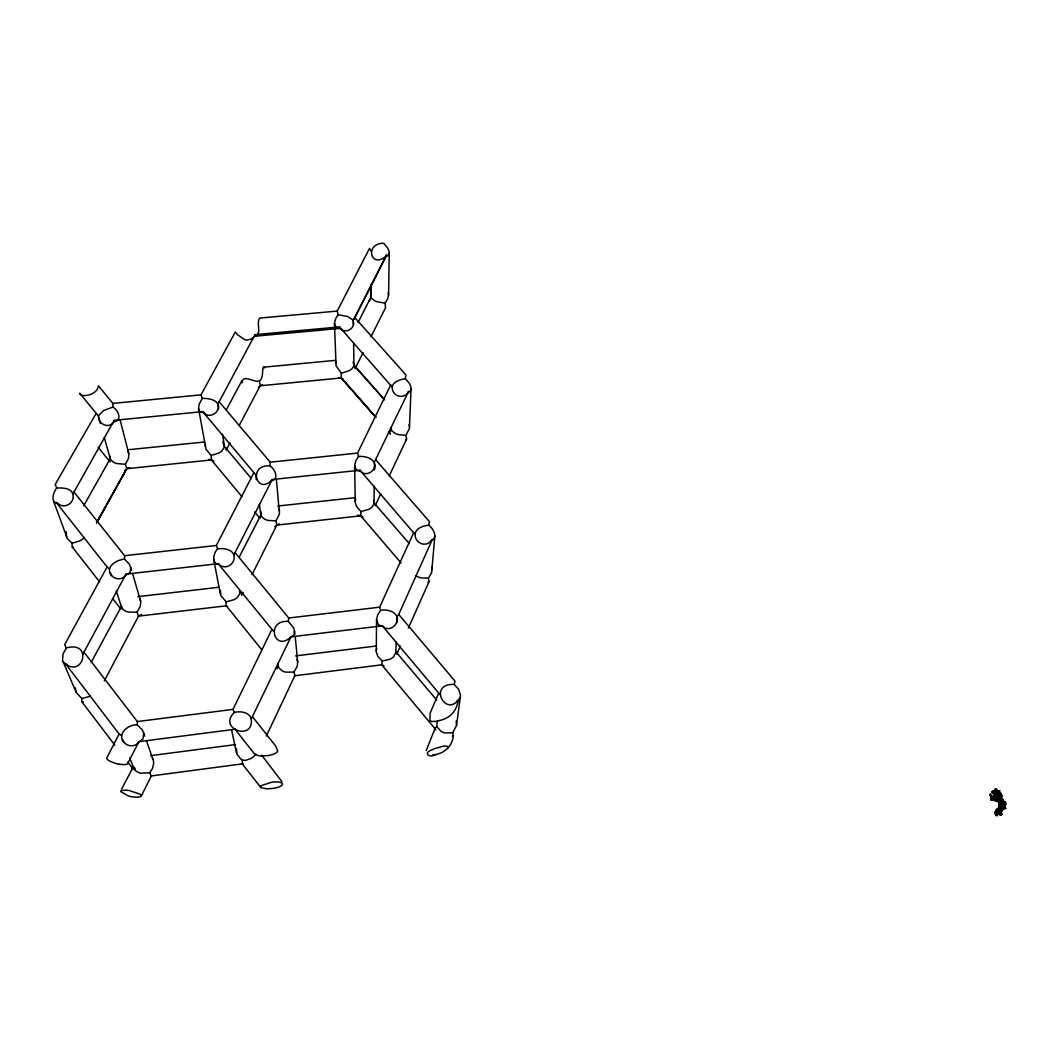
<?xml version="1.0" encoding="UTF-8"?>
<svg xmlns="http://www.w3.org/2000/svg" width="1059" height="1059" viewBox="0 0 1059 1059"><rect width="100%" height="100%" fill="white"/><g stroke="black" fill="none" stroke-linecap="round" stroke-linejoin="round"><path stroke-width="1.5" d="M370.941 294.534L370.954 284.845L370.888 297.923L374.661 300.743A6.38 1.39 17.4 0 0 378.076 301.987L385.066 303.112L387.488 299.273L388.574 295.077L389.275 252.095L387.74 248.177L383.702 243.239C364.018 243.186 370.782 269.741 386.363 255.881L386.707 254.557L353.269 320.242L353.388 324.795M370.849 297.433L370.888 284.606M415.154 534.53C415.247 528.163 423.481 525.714 428.763 525.211C433.091 528.189 438.532 537.826 431.212 540.54C426.075 547.913 414.718 543.121 415.154 534.53L360.02 470.236L272.242 479.515C257.509 496.367 246.826 464.769 269.807 465.788C274.559 468.515 279.761 478.972 271.594 480.773M374.264 470.077C378.315 459.712 366.282 455.635 358.511 456.522L355.85 460.678L354.633 465.378L355.255 502.734L356.817 506.851L360.987 511.55L368.664 509.379A6.738 2.502 -27.1 0 0 371.788 507.274L374.039 503.846L374.158 486.16M260.845 511.51L261.11 516.157L264.432 519.029A6.87 2.383 15.6 0 0 268.073 520.406L275.949 520.882L279.483 513.814L276.425 479.979M396.172 641.675L395.762 652.794L393.498 656.845A7.029 3.124 -28.4 0 1 390.255 659.148L382.22 661.12L377.917 656.448L376.276 652.092L376.541 619.541L377.798 614.604L380.578 610.381C388.004 608.515 400.223 612.936 396.887 622.639M1001.483 804.35L1001.483 804.324A4.024 2.224 87.2 0 0 1001.324 803.278L1001.192 803.265M295.276 637.439L297.698 661.796L297.155 666.455L293.886 672.108L285.745 672.134A7.122 3.031 15.6 0 1 281.946 670.678L278.451 667.302L278.133 663.583M993.713 798.751L995.42 798.698M1004.316 803.119L1003.985 803.397A4.448 1.655 78.7 0 1 1003.098 801.213L1003.019 801.067A5.269 0.728 -83.1 0 0 1003.098 799.545L1003.058 799.677M62.958 661.65C82.218 681.294 94.251 640.245 66.386 647.923L63.063 653.959L62.534 660.366L76.102 692.242L81.768 698.49L89.446 696.531A7.453 2.78 -31.5 0 0 90.412 696.001M374.237 462.386L408.615 391.314L408.218 392.465C403.201 399.772 391.817 396.079 392.201 387.091L339.476 326.913L255.02 334.67L217.85 404.181C220.775 413.606 207.696 419.51 202.719 411.62L114.173 420.344L72.833 494.076C75.388 502.893 64.493 509.631 57.755 503.409C49.786 502.681 53.374 491.813 56.842 488.027C62.19 487.762 71.112 487.855 72.833 494.076M392.201 387.091C392.942 381.399 400.527 379.625 405.345 378.632L409.502 383.57L411.104 387.7L409.396 428.524L405.901 435.408L398.7 434.667A6.606 1.88 17.3 0 1 395.153 433.356L391.631 430.788L391.234 427.545M1000.173 812.134L999.325 811.657A2.873 0.715 12.1 0 1 999.55 811.393L1000.371 809.235M460.413 696.796C447.136 720.769 426.446 683.32 454.205 684.418L458.653 689.33L460.546 695.419L456.522 725.455L452.709 732.735L445.084 732.974A7.109 3.098 18.4 0 1 441.232 731.504L436.732 726.633L437.274 721.139M75.401 687.821L76.102 692.242M96.581 522.789L126.842 468.541L125.346 464.266L128.364 458.732L128.986 454.404L120.077 419.814M440.107 694.717L382.325 625.816L290.96 636.869C274.387 653.072 264.962 619.819 288.286 621.408L293.753 627.908L294.958 634.182M1002.555 805.886L1001.364 805.965A5.547 5.004 21.3 0 0 1001.668 807.726M272.242 479.515L233.854 554.929C236.144 563.322 226.044 570.722 219.266 564.553C210.9 564.076 213.481 552.758 217.664 548.814C223.264 548.125 231.577 548.893 233.854 554.929M993.13 798.433L993.117 798.645A4.805 2.118 -77.3 0 0 993.196 799.638M353.335 321.499C355.4 329.984 342.745 334.737 339.476 326.913M374.317 463.657C376.21 472.036 364.137 477.556 360.02 470.236M1003.482 801.557L1002.926 800.035M397.059 617.874C398.263 625.538 389.103 632.157 382.895 626.491L378.328 624.704L376.541 619.541M415.724 575.58L417.272 576.506A6.844 2.449 17.6 0 0 420.966 577.896L428.379 578.188L431.635 572.654L434.852 535.841M104.325 680.831L138.544 616.1L137.035 612.234L140.185 606.582L140.821 601.989L132.534 573.343M290.96 636.869L251.274 718.955C254.041 741.75 217.201 728.817 234.357 712.455C240.274 710.814 249.461 712.125 251.274 718.955M998.875 807.064L999.63 806.415M53.532 501.039L67.313 538.475L71.999 543.254L72.25 546.987L99.533 581.788M456.522 725.455L456.217 720.967M98.553 417.18C99.109 424.911 109.593 428.908 113.975 421.76C122.87 420.847 118.092 409.674 112.85 407.106L112.876 403.4L98.434 385.767C97.878 392.743 88.387 396.357 82.152 395.404A9.981 5.216 -27.3 0 1 79.703 393.246L98.315 415.896L100.327 423.454M81.768 698.49L82.006 701.932L114.809 745.099M239.427 590.101L239.916 593.662L237.176 597.501A7.056 2.647 -29.3 0 1 233.84 599.751L226.149 601.816L220.881 595.648L220.325 590.22M999.617 798.976L999.881 797.467A3.654 1.006 54.7 0 0 999.789 797.467M1001.867 808.97L1002.33 808.52M353.627 342.957L353.944 366.07L351.72 368.969A6.473 1.959 -26.3 0 1 348.702 370.875L341.342 373.218L336.087 365.845L334.459 323.26L335.624 318.785L338.165 314.708L347.617 316.482L353.269 320.242M131.647 570.311L129.397 564.248L124.525 559.218L124.578 555.697L73.64 491.561M1002.621 808.043L1002.833 806.534L1004.673 806.892A3.64 0.966 56.3 0 1 1005.573 808.149M411.196 388.931L410.111 391.724L407.596 392.77M376.21 650.729L376.766 648.307M389.143 476.113L406.616 439.088L405.901 435.408M144.792 736.084L142.316 729.836L137.233 724.833L137.326 721.563L83.965 652.132L125.995 574.124L218.194 563.692L273.672 631.416M123.771 742.544C116.768 733.397 128.483 724.303 137.233 724.833M355.189 501.476L355.758 499.332M389.355 253.22L388.256 255.643L385.794 256.318M1000.133 801.147L1000.053 801.954A2.978 2.515 -40.4 0 0 1000.12 802.378A4.646 4.408 24.1 0 1 1001.245 803.86L1001.973 803.874M218.591 408.933C219.782 399.892 208.914 398.197 202.322 398.396L199.145 404.167L198.549 408.602L206.015 449.307L211.098 455.436L211.337 459.818L241.982 496.711M994.375 797.083L992.349 797.586L993.938 797.401A1.827 1.363 54.8 0 1 994.427 798.46L993.382 799.28A1.84 1.416 48.5 0 1 992.376 797.97M335.756 363.449L336.325 361.556M226.149 601.816L225.977 605.417L261.811 649.802M269.807 465.788L270.191 462.187L218.988 401.533M236.409 748.435L237.004 754.326L241.452 759.806L245.41 760.402L250.506 758.668A7.4 3.296 -31.3 0 0 253.988 756.205L255.815 753.982M111.433 575.752C104.682 566.605 116.742 559.642 124.525 559.218M408.364 628.106L429.067 581.603L428.379 578.188M993.435 800.207L993.646 799.677A148.141 133.58 39.2 0 0 996.771 800.829L1000.133 801.928L997.115 800.935M1000.159 800.975L1000.186 800.829A3.349 0.86 -86.8 0 1 1000.345 800.101L1000.345 800.233M134.731 769.721L135.009 768.278M242.471 760.521L242.246 763.817L260.62 787.261M288.286 621.408L288.71 618.006L235.085 552.56M341.342 373.218L341.104 377.745L375.813 417.246L341.104 377.745M996.837 813.352L997.247 814.292M448.434 747.614C446.739 743.828 439.273 747.733 436.215 748.131A9.994 2.846 -20 0 0 431.9 749.878C423.137 752.578 428.723 758.548 435.262 754.71A9.941 3.098 -20.3 0 0 435.752 754.59C445.217 752.565 452.206 745.946 453.358 735.846L452.709 732.735M360.987 511.55L360.656 515.733L401.043 562.964M205.499 444.303L205.261 446.62M405.345 378.632L405.994 374.965L354.686 317.501M426.221 750.566L435.143 728.155M1001.112 811.657L1001.39 810.678M98.315 415.896L103.504 410.588L112.85 407.106M239.096 425.692L260.315 385.555L259.376 381.108C264.009 377.481 261.599 371.193 263.413 367.195L335.451 360.351M382.22 661.12L381.796 664.893L435.871 729.757M997.168 814.675L997.472 815.509M428.763 525.211L429.491 521.716L375.76 459.858M431.212 540.54L432.337 539.455L398.475 615.014L396.993 616.59M259.376 381.108C254.001 382.921 242.392 373.364 242.114 382.815M999.339 811.79L999.511 811.075A1.456 1.258 -65.4 0 0 999.153 809.817L998.968 809.831A4.315 3.826 37.8 0 1 998.928 807.09A4.871 4.382 -81.8 0 0 998.822 804.469M66.214 531.737L66.545 537.045M454.205 684.418L455.026 681.149L398.647 614.352M1003.416 808.123L1003.005 809.38M1000.609 812.134L1000.649 811.618A6.764 1.814 -68 0 0 1000.729 810.982M1003.125 809.01L1002.899 809.698M1002.344 800.194L1001.814 799.241A1.628 1.311 -51.9 0 0 1000.702 799.492L1000.345 799.929M252.002 574.706L276.862 524.973L275.949 520.882M371.047 336.683L385.529 307.706L385.066 303.112M991.727 792.331L992.998 791.073M998.902 804.443L998.783 803.98A27.838 23.642 45.6 0 0 998.121 801.676L999.696 800.551M1000.729 800.207L1001.059 799.148L1001.973 800.074M438.704 693.063L430.153 713.078L429.941 719.935A10.537 3.336 -19.6 0 0 431.45 721.444M1004.17 807.474L1004.673 806.415M397.019 653.615L400.355 646.109M380.578 610.381L379.651 607.178L413.751 532.492M266.312 736.124L294.984 675.377L293.886 672.108M375.164 505.739L380.763 493.891M1004.607 806.693L1004.369 807.064A6.566 1.191 -25.7 0 1 1004.223 807.302M1004.461 806.852L1005.19 808.017M234.357 712.455L233.02 709.384L271.792 629.576M358.511 456.522L357.558 453.093L390.784 384.735M370.888 297.936L369.538 300.107A7.188 3.971 -14.8 0 0 369.512 300.994M141.271 796.143L151.238 776.141L149.716 772.779L152.35 768.662L153.674 763.671L153.436 760.666L146.42 740.691M241.77 595.184L243.239 592.259M355.122 368.545L363.091 352.607M121.547 789.22L133.474 766.478L134.771 769.933L136.863 771.654A7.466 3.667 12.5 0 0 140.781 773.176L149.716 772.779M238.99 557.497L260.805 515.19L259.389 503.885M358.074 322.505L369.843 299.273M997.631 792.622L997.366 793.098A8.975 7.042 -43 0 0 996.757 794.766M252.611 716.917L275.631 745.907L277.63 750.738A10.881 3.548 -7.3 0 1 267.424 755.649L260.024 755.941L255.193 754.802L235.032 729.254L138.875 741.671L128.324 762.387C127.676 766.028 121.494 764.201 118.899 764.174M354.169 319.169L386.363 255.881M67.392 664.681L65.79 664.112L119.111 734.019L107.396 756.735L106.681 758.469L107.661 759.674A11.067 3.098 15.7 0 0 110.083 761.222L114.663 763.129A11.067 3.614 14.2 0 0 118.026 764.029L118.714 764.148M217.664 548.814L216.34 545.478L253.895 472.645L202.719 411.62M338.165 314.708L337.212 311.081L369.525 248.415L370.994 250.943M1002.396 805.753L1003.283 804.297M230.002 442.887L226.216 450.062A8.22 3.971 -4.8 0 0 225.924 448.182L224.508 446.977L222.853 441.868M406.616 439.088L405.716 439.922M226.401 409.661L241.968 380.578M110.255 456.191L109.593 459.844A8.419 3.998 -3 0 0 109.633 461.287M91.273 662.232L121.467 606.291L122.672 609.137L124.671 610.633A7.201 2.939 13.1 0 0 128.417 612.062L137.035 612.234M57.755 503.409L56.193 502.363L107.091 566.936L64.639 644.706L66.386 647.923M202.322 398.396L201.011 394.848L235.363 331.904L237.375 334.631L244.086 339.264A6.923 6.314 57.8 0 0 246.853 340.138L251.512 338.92L254.875 335.915L255.02 334.67M97.004 522.113L126.842 468.541M96.554 522.828L126.736 468.7L211.575 459.937L213.865 461.194M83.674 505.805L109.977 459.116M96.051 413.566L55.134 484.572L56.842 488.027M994.375 794.329L995.632 793.284M994.639 795.468L994.189 796.13M997.393 792.82L997.088 793.363A7.784 6.645 -28.2 0 0 996.44 794.872M1001.893 814.437C999.312 816.29 1002.516 814.53 1001.47 813.524M996.201 815.404L996.201 815.404A2.184 0.993 19.7 0 0 997.194 815.708M997.313 811.856L997.3 811.882A5.427 3.812 3.5 0 0 997.062 812.359M1001.205 806.018A2.039 0.688 -47.2 0 0 1000.451 806.654L1000.12 807.21M1004.448 803.993L1004.461 803.966A15.157 4.832 80.8 0 1 1004.263 804.205L1003.469 805.012A2.052 1.549 -2.7 0 0 1005.679 804.377M1003.628 807.924A2.197 0.794 -50.1 0 0 1003.628 807.461A2.118 1.774 43.7 0 0 1003.482 806.839L1004.448 806.362M429.067 581.603L428.074 582.159M1001.337 810.241L1001.417 810.148A6.897 5.917 43.3 0 1 1001.88 809.539M1003.575 804.046L1003.985 803.45A2.317 2.039 82.7 0 1 1004.144 803.874M260.315 385.555L258.343 387.448M83.079 654.33L83.965 652.132M125.995 574.124C123.929 580.861 112.135 580.16 110.454 572.734M997.962 814.053A8.353 0.794 -43.2 0 1 998.452 813.537L999.339 812.69M1001.84 809.367L1002.489 809.023A12.814 5.547 85 0 1 1001.973 811.565M143.72 733.013L143.018 738.917L138.57 742.213C134.361 748.197 124.724 746.33 122.579 739.473M993.316 797.334A2.793 2.144 31.1 0 1 991.237 796.884L991.078 795.097M124.988 470.395L126.736 468.7M999.153 806.799L1000.04 806.733A2.317 0.927 4.6 0 0 1000.503 806.72L1000.914 806.614M274.758 526.733L279.192 523.768M1000.159 802.232L1000.398 802.02A7.665 6.897 7 0 0 1001.245 801.822M1002.979 803.463L1002.701 804.271M995.526 811.485L997.035 810.082M995.976 811.062L996.082 810.638A1.986 1.549 59.1 0 1 996.109 809.645L997.009 808.824A7.717 6.645 43.8 0 0 998.994 807.183M391.168 429.954L389.95 431.397A7.969 3.905 -8.3 0 0 389.911 433.277M113.975 421.76L114.173 420.344M1002.013 799.148L1003.535 800.908A19.115 13.82 -58.7 0 0 1003.866 801.2L1004.091 801.398M1002.701 801.438L1002.648 801.478A4.09 0.927 -13.8 0 1 1002.291 801.769M997.194 809.936L998.531 808.811M84.191 537.694L82.801 538.912A7.082 2.184 -29.6 0 1 79.346 541.083L71.999 543.254M996.241 811.565L996.479 811.366A72.793 43.485 -62.2 0 1 998.849 809.288M992.733 791.497L991.886 792.251M995.963 795.68A5.149 1.297 -18.9 0 0 995.659 796.011L996.122 795.891M1002.211 808.626L1000.464 808.904M996.612 811.273L996.929 810.995A163.39 136.757 37.6 0 1 997.671 810.347L998.16 810.069M278.107 666.085L276.968 667.316A8.644 3.203 -7.1 0 0 277.154 668.838M453.358 735.846L452.272 736.058M998.081 794.21L999.114 793.469L997.459 791.841A13.065 3.799 52.1 0 0 995.526 789.484L994.705 789.948A41.791 34.298 53.7 0 1 996.704 792.344L997.154 792.913M1002.198 803.318L1002.344 803.199A4.236 1.972 79.1 0 0 1001.88 802.365L1001.801 802.192M997.34 798.579L996.744 798.963A7.77 3.548 77.9 0 1 996.559 799.135L997.803 799.227M436.732 726.633L435.355 727.785A8.618 2.846 -9.3 0 0 435.209 729.188M1001.999 808.785L1002.039 808.745A2.317 1.456 -56.6 0 0 1001.999 807.991M995.685 789.379L994.944 789.339M262.619 384.88L259.892 385.847M294.548 675.788L382.153 664.774L384.099 665.912M141.456 614.538L138.226 616.153L226.878 605.748L226.03 605.695M993.263 790.901L993.435 790.808A12.245 4.329 52.6 0 0 993.898 791.43M1002.449 804.496L1001.761 805.065A8.71 6.314 56.8 0 0 1001.377 803.755L1001.284 804.033A4.488 3.879 42.2 0 1 1001.655 805.303L1002.198 805.873M996.757 792.317L998.015 792.344M997.459 791.841L998.836 791.854M1002.899 804.522L1002.966 804.483A2.634 1.589 52.5 0 1 1003.072 805.065M140.9 796.527L137.141 797.321L131.501 796.739A10.444 3.27 13.7 0 1 128.298 795.931L120.845 791.669A10.431 2.7 16 0 1 121.11 790.623L125.889 790.107A10.458 2.37 12.8 0 1 128.907 790.464L140.159 794.171A10.206 2.806 10.4 0 1 140.9 796.527M997.816 791.748L998.372 791.457A15.369 0.86 46.7 0 0 996.095 788.995M997.604 810.32L996.162 810.89M1000.186 810.148L1000 810.228A8.896 1.244 54.2 0 0 1000.252 810.612M129.688 467.548L126.55 468.753M435.262 754.71L432.853 755.014L434.6 754.908M999.881 803.807L998.849 804.006M1002.992 799.439L1002.78 799.519A4.699 4.646 49.4 0 1 1001.311 799.916M998.637 798.354C996.757 797.652 999.828 802.192 997.975 801.226M151.861 775.612L150.894 775.995L243.146 763.777L242.246 763.632M1001.496 805.475C1000 806.932 998.69 803.503 1000.226 803.278M236.104 729.611L235.032 729.254M83.29 702.051L82.006 701.932M999.974 792.939L998.981 793.31M290.219 637.703L293.965 634.897L294.627 630.939M997.048 796.447L996.175 796.672M439.406 720.53C449.638 718.531 456.773 711.066 458.123 700.449L456.866 701.098M1000.742 809.606L1000.795 809.592A3.296 1.046 -40.5 0 0 1001.02 809.261M439.392 720.53L439.181 720.597A10.537 3.442 -20.3 0 1 435.831 721.391L431.463 721.431M1002.132 802.192L1001.748 801.491A14.098 4.276 69.2 0 0 1001.059 799.148L1000.49 797.308A2.608 1.589 72 0 0 1000.424 796.672M254.438 336.272C262.606 334.657 255.801 323.577 259.667 318.084L337.212 311.081M125.743 575.143L130.058 572.575L130.747 567.28M993.382 799.28L994.189 799.108M382.895 626.491L382.325 625.816M999.895 810.254L999.339 810.201A4.898 3.111 -7.7 0 1 999.749 809.936M1001.735 798.949L1002.185 798.91A16.613 5.785 78.2 0 0 1002.86 801.226M211.098 455.436L218.458 453.186A6.738 2.078 -27.9 0 0 221.688 451.147L224.508 446.977L222.536 434.296M276.664 525.092L361.026 515.786L362.906 517.017M150.696 755.649L235.442 744.596M137.326 721.563L233.02 709.384M73.508 547.463L72.25 546.987M295.514 655.918L376.461 645.977M288.71 618.006L379.651 607.178M995.738 796.13L996.519 796.169M137.802 596.641L219.451 587.216M124.578 555.697L216.34 545.478M277.723 506.03L355.414 497.624M270.191 462.187L357.558 453.093M128.245 449.744L204.559 441.987M260.673 385.741L340.627 378.01L343.301 379.241M112.876 403.4L201.011 394.848M255.259 336.193L340.124 328.396M999.59 800.975L999.153 801.517A89.909 80.563 28.3 0 0 999.828 803.821L999.961 804.271M125.346 464.266L117.033 463.604A6.976 2.317 13.9 0 1 113.419 462.24L110.507 459.54L104.311 437.579M203.791 412.891L199.913 411.752L198.549 408.602M1001.351 796.262L1000.623 796.209M211.866 459.937L208.98 459.368M1005.666 808.308L1005.534 808.308A5.732 4.448 8.9 0 0 1003.376 808.626M360.642 471.348L356.314 470.05L354.633 465.378M219.266 564.553L218.194 563.692M1000.596 799.677L1001.986 799.293L1000.689 797.943M1003.495 806.667L1002.979 805.052M995.804 792.847L996.929 792.979M361.026 515.786L357.836 515.111M381.227 664.681L382.153 664.774M996.704 793.337L996.042 793.244M263.413 367.195L264.737 367.87M339.251 328.475L336.034 327.496L334.459 323.26M997.34 794.647L998.2 795.11M338.443 377.56L340.627 378.01M341.475 377.957L375.561 417.008M992.601 799.32L993.567 799.651M992.243 797.599A3.455 3.164 -3.9 0 0 992.045 796.911L991.926 796.315A4.21 1.866 -60.8 0 0 992.243 796.898L992.415 797.003M996.89 801.332L996.479 801.186A74.011 19.631 23.6 0 1 993.157 799.969L993.435 799.598M993.885 797.083L993.673 797.003A1.999 1.814 -35.7 0 1 991.912 796.487M121.507 735.608L119.111 734.019M1005.11 802.047L1005.137 802.06A6.5 4.633 -42.4 0 1 1004.766 801.901A9.293 6.698 -48.4 0 1 1004.356 801.61L1004.303 801.57M998.716 814.199L1000.662 815.39M240.049 592.524L241.505 593.53A8.551 3.495 -6 0 1 241.889 594.748M134.043 769.496L133.024 768.953A9.121 2.925 -6 0 1 132.494 767.603M109.421 568.935L107.091 566.936M997.803 794.938L998.478 795.349M373.43 500.483L373.986 502.84L409.29 543.585M998.941 793.509L998.994 793.535A2.277 1.178 36.5 0 1 999.418 794.118M1004.912 803.172L1005.904 804.165M1000.503 800.789L1001.271 801.544M999.709 790.98L999.762 791.02A5.189 4.792 12.1 0 0 997.472 792.873M353.11 361.794L353.918 365.276L384.549 399.812L354.421 365.673M991.727 792.344L994.851 795.124A1.496 1.443 44 0 1 995.328 796.514A3.19 2.436 29 0 1 994.414 797.149M996.532 794.012L994.017 791.298M436.798 700.184L395.669 651.55L395.762 652.794M996.916 791.272L995.261 789.643M991.092 799.863L991.039 799.783A3.018 2.568 35.9 0 1 992.627 799.876M999.484 798.963A4.037 3.667 89.4 0 0 999.471 799.571L1000.252 800.352M1003.958 802.047L1003.839 801.928A15.528 3.481 59 0 0 1003.482 801.57M993.594 792.423L995.659 794.7M388.428 431.662L390.572 434.111M225.924 448.182L251.38 478.589M254.663 511.974L259.958 518.341A8.313 3.733 -6.1 0 1 259.733 516.567M98.13 447.202L110.057 461.962M997.896 813.669L997.141 812.61M261.613 755.146L281.866 781.529M112.664 598.547L120.752 608.846M999.789 796.898L999.193 795.944A1.84 1.734 36 0 0 998.769 795.455L999.312 794.621A5.401 2.224 64 0 0 999.603 794.171M990.324 794.025L990.297 793.998A4.62 2.992 48.7 0 1 990.191 795.309M127.729 762.109L132.693 768.649M999.881 799.042L1000.424 799.783A21.604 19.962 25.5 0 1 1001.152 801.941L1001.245 802.365M1000.808 800.3L1001.311 800.988M999.166 810.042L999.352 810.122A5.957 1.906 55.6 0 0 999.842 810.651M1001.589 813.696L1001.642 813.789A4.382 3.336 56.3 0 1 1000.702 811.737M991.78 796.116L991.793 796.289A4.488 1.483 -79.8 0 1 991.754 795.759M127.768 451.293L128.774 453.186M999.497 797.533L999.511 797.559A8.551 0.86 41.3 0 0 999.484 797.665M139.55 598.534L140.609 600.665M997.419 797.506L997.3 797.308A5.388 3.879 52 0 1 996.519 795.587M152.311 758.244L152.973 759.356M1001.02 804.522L1001.046 804.575A4.196 1.496 79.1 0 1 1000.305 806.124M997.737 812.2L998.346 813.312M1001.046 802.947L1001.033 802.934A4.13 3.521 47.5 0 0 1000.437 801.981L1000.265 801.967A2.674 1.244 -89.9 0 1 1000.292 801.279M995.46 814.014L995.817 814.715M278.861 508.638L279.616 510.967M1000.596 803.688L1000.477 803.371A13.065 12.192 19 0 1 999.775 801.014M998.213 814.292L998.134 814A8.896 8.234 8 0 1 998.677 814.278M296.904 659.241L297.698 661.796M994.811 812.703L994.798 812.677A1.694 0.807 62.8 0 1 994.626 812.253M1000.186 798.857L1000.464 799.571M129.727 757.873L133.897 768.596M253.895 472.645L255.735 474.842L256.344 479.687M116.265 590.829L121.6 607.429M1001.351 799.161L1001.47 799.532A44.875 26.369 82.3 0 1 1002.145 801.848M1000.159 795.23L1000.53 796.672M1004.581 805.092L1004.634 805.29A4.223 3.706 36 0 1 1004.673 805.74M1001.668 795.177L1001.311 793.946A2.303 2.184 20.7 0 0 1001.086 793.416M388.203 292.774L388.574 295.077M409.145 424.633L409.542 427.108M431.741 566.936L432.178 569.61M1000.451 797.149L1000.451 797.123A2.952 0.702 72.7 0 1 1000.278 796.183M1005.746 808.52L1005.401 808.586A6.791 5.149 6.4 0 0 1003.429 808.838M1002.396 802.788L1002.423 802.881A4.977 1.152 77.6 0 1 1002.595 803.477L1002.569 803.556M996.493 801.319L996.493 801.279A3.865 0.927 -79.7 0 1 996.479 800.233M993.104 796.739L993.263 797.228A8.631 3.812 18.6 0 0 993.938 797.52M231.524 729.638L236.461 752.803M213.733 559.417L220.351 594.205M996.863 813.775L996.85 813.656A4.037 2.78 33.2 0 1 996.731 813.1A3.799 3.667 36.1 0 0 996.426 812.478A3.111 3.005 37.9 0 0 995.817 811.737M990.694 796.858L990.84 798.446M1000.583 807.448L1000.503 806.72M110.388 458.64L110.507 459.54M999.842 797.824L1000.014 798.446A4.09 2.515 77.7 0 0 999.55 797.493L999.14 797.136A4.17 1.43 87.4 0 0 998.094 798.393M992.23 797.599L992.23 797.626A3.111 2.873 -11.5 0 1 992.018 799.307M373.986 502.84L374.039 503.846M353.918 365.276L353.944 366.07M993.699 797.758L993.673 797.123A6.91 1.761 -17.9 0 0 995.381 796.845M1004.263 802.391A2.899 0.702 60 0 1 1004.713 802.96M1005.11 802.153A2.727 1.138 65.7 0 1 1005.812 802.669M1003.403 802.126A2.277 2.211 19.2 0 1 1005.375 802.192M1004.687 805.012A13.41 5.057 18.4 0 1 1005.123 804.403M999.392 803.477A35.185 0.821 74 0 1 998.716 801.173M997.922 810.241A1.694 1.324 50.5 0 1 997.75 811.379M997.724 811.353A6.87 4.435 -6.9 0 1 999.219 810.267L999.325 810.095A3.071 1.244 55.7 0 1 998.968 809.645M996.585 814.503A5.547 3.19 49.7 0 1 996.466 813.564M998.809 806.879A7.837 3.654 76.4 0 1 998.968 806.746M999.722 806.654A6.222 2.396 -52.4 0 1 998.73 807.726M1001.417 806.362A3.27 1.191 3.1 0 1 1001.033 806.654M998.107 810.307A3.442 1.549 -37.7 0 1 998.875 810.029M999.537 809.817A4.924 1.88 56.3 0 1 1000.04 810.545M999.352 813.034A9.835 2.29 -51.5 0 1 1000.212 812.107M997.763 813.709A2.224 1.483 13.6 0 1 998.478 813.537M996.956 811.234A4.249 1.999 59.4 0 1 997.459 812.015M1001.258 804.893A7.559 2.039 -8.9 0 1 1002.026 803.953M1002.449 806.203A4.726 2.621 67.8 0 1 1002.41 803.807M1002.344 803.98A4.183 0.9 80.8 0 1 1001.814 802.404M1000.278 806.402A6.169 1.403 -12.5 0 1 1000.901 806.098M1000.676 808.864A5.851 4.104 65.1 0 1 1000.49 806.217M1000.689 804.522A6.526 5.11 79.8 0 1 1000.384 803.913M1001.523 805.078A3.826 3.336 -89.3 0 1 1001.245 804.694M999.683 804.615A4.54 0.887 75.3 0 1 1000.12 806.389M1003.297 803.212A8.088 2.899 86.8 0 1 1003.098 803.582M1001.007 802.484A9.544 5.997 87.6 0 1 1001.152 803.318M1001.126 812.266A41.592 33.279 47.4 0 0 1001.761 809.632L1001.655 809.897A5.864 5.057 40.6 0 0 1001.232 810.214M1002.251 807.713A6.645 2.105 -10.1 0 1 1003.839 806.733M1003.442 807.13A11.662 1.416 -34.1 0 1 1003.098 807.474M1004.117 808.467A3.323 0.794 -69.5 0 1 1004.422 807.58M1001.046 810.651A7.003 4.766 -59.1 0 1 1001.377 809.764M1001.086 809.976A2.422 0.807 -65.3 0 1 1000.98 810.731M1001.086 811.776A2.422 0.702 6.3 0 1 1000.451 812.068M999.617 809.063A5.057 1.244 -4.4 0 1 999.948 808.851M1000.477 808.626A4.858 0.953 -66.5 0 1 1001.602 807.765M999.392 812.849A10.206 6.063 38 0 1 1001.337 814M1001.602 813.431A3.918 3.442 59 0 1 1000.901 811.671M996.545 814.9A2.74 2.422 75.7 0 1 998.121 813.841M998.041 813.471A13.185 2.74 -40 0 1 999.564 811.869M997.221 812.544A4.964 2.767 59 0 1 996.678 811.618M995.089 813.55A4.408 1.959 63.4 0 1 994.692 812.73M995.447 814.834A14.455 11.953 41.6 0 1 995.791 815.562M996.201 811.538A3.124 2.687 29.3 0 1 994.878 812.253M1001.96 810.056A6.208 4.832 9.1 0 1 1002.264 809.857M992.826 797.242A5.825 2.237 -28.7 0 1 992.296 797.096M993.699 799.969A8.168 1.853 6.2 0 1 995.248 799.916M999.299 798.023A11.636 2.224 33.9 0 1 999.166 797.745M998.134 795.163A2.052 1.231 3.7 0 1 998.663 795.534M999.18 795.68A12.721 5.216 23.3 0 1 999.405 795.997M994.176 798.751A7.439 6.01 -63.5 0 1 996.638 798.804A4.885 4.62 89.3 0 1 998.055 801.2M996.651 798.963A4.342 3.654 41.2 0 1 995.222 796.712M995.844 798.274A6.394 4.858 46 0 1 997.644 798.327M995.169 798.354A12.615 7.294 28.7 0 1 995.685 798.301M999.458 799.148A1.866 0.993 34.3 0 1 998.902 799.121M999.67 798.314A2.661 1.628 34.5 0 1 999.683 798.883M996.228 796.553A5.374 1.099 -16.7 0 1 995.539 796.699M997.432 798.46A4.633 1.88 -75.7 0 1 997.287 800.75M994.044 797.374A6.645 2.078 -82 0 1 994.097 798.221M1001.721 796.474A3.296 1.959 71.5 0 1 1001.761 795.984M1001.827 798.618A3.654 1.866 75.9 0 1 1001.457 796.342M998.902 797.03A7.506 1.615 -13.9 0 1 999.603 796.196M1000.689 795.468A4.726 1.522 60.5 0 1 999.828 793.919M998.452 798.354A6.116 0.94 -20.9 0 1 999.021 798.062M998.518 798.923A4.368 1.178 79.2 0 1 999.193 800.948M1001.324 797.493A8.128 2.965 85 0 1 1001.51 797.123M1000.755 798.645A5.043 0.887 73.9 0 1 1001.046 799.532M1001.271 802.14A4.196 3.018 -30.6 0 1 1000.398 802.365M992.482 791.457A83.714 78.326 16.1 0 0 995.182 793.959L995.619 794.356A4.13 2.078 45.6 0 1 996.903 795.68M993.13 793.403A24.794 6.711 48.3 0 1 992.124 792.317M997.512 793.588A2.105 1.39 51.1 0 1 997.75 794.475A5.017 2.197 42.2 0 1 996.572 795.627L996.996 795.071A1.337 1.258 -37 0 1 997.525 794.952M998.981 796.937A6.553 6.328 27.2 0 1 997.737 794.502M996.837 790.213A27.455 3.309 44.8 0 1 997.631 790.994M995.169 788.915A2.714 1.112 -47.7 0 1 995.804 788.902M1000.305 793.879A6.672 1.946 2.5 0 1 999.921 794.184M999.617 794.091A1.734 1.549 41.7 0 1 1000.014 794.74M1000.239 793.27A11.887 3.349 2.7 0 1 999.868 793.495M997.949 792.794A5.877 0.794 44 0 1 998.452 793.284M1000.477 792.754A3.203 0.688 33.8 0 1 999.961 792.476M999.815 792.873A3.415 1.933 47.7 0 1 998.716 791.96M997.353 794.369A7.214 5.308 48.1 0 1 996.665 793.826M1001.774 795.402A2.78 2.581 -74.5 0 1 1001.893 795.997M1002.661 799.783A5.811 5.785 5.9 0 1 1000.345 800.3M998.266 791.933A4.62 4.289 -3.5 0 1 999.815 790.689M994.507 794.568A9.743 6.288 -81.8 0 1 993.739 795.839M993.964 796.858A8.882 6.698 -8.2 0 1 993.541 797.361M995.328 793.059A4.885 4.117 63 0 1 995.222 793.721M995.989 792.9A5.652 5.07 44.5 0 1 995.778 793.773M990.867 799.942A3.336 1.244 -83.8 0 1 990.708 798.724M1005.706 803.159A2.555 0.86 79.2 0 1 1005.573 803.556M991.052 794.607A11.927 4.54 56.5 0 1 991.277 794.938M990.324 794.184A4.262 0.675 55.7 0 1 990.8 794.859M990.575 796.421A2.873 0.927 75.2 0 1 990.125 795.388M396.887 652.476A8.498 3.164 -8.5 0 1 396.821 654.012M120.488 608.025A8.75 3.521 -4.5 0 1 120.541 607.601M375.177 503.965A8.168 3.693 -7.8 0 1 375.349 505.289M355.096 366.56A7.863 4.13 -7.1 0 1 355.281 368.042M370.849 294.521A10.775 9.306 -79.9 0 1 370.981 293.727M261.083 785.699L260.633 786.255A8.975 2.767 -7.5 0 0 261.057 787.697L266.868 788.849L272.798 788.465A10.299 3.177 -7.5 0 0 282.488 783.951A10.299 3.177 -7.5 0 0 271.779 782.191L261.083 785.699"/></g></svg>
